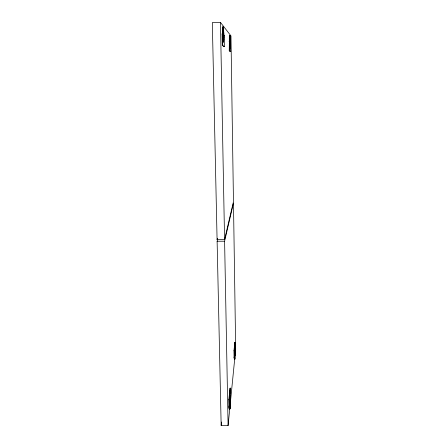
<?xml version="1.0" encoding="UTF-8"?>
<svg xmlns="http://www.w3.org/2000/svg" width="448" height="448" viewBox="0 0 448 448"><rect width="100%" height="100%" fill="white"/><g stroke="black" fill="none" stroke-linecap="round" stroke-linejoin="round"><path stroke-width="0.67" d="M234.735 356.664L234.64 348.488M234.791 353.886L234.797 352.918M234.774 355.298L234.786 353.814M234.769 355.219L234.489 359.43L234.315 357.711M229.359 37.85L229.46 36.03A6.065 0.308 88.9 0 1 229.79 37.206L229.869 38.405M229.981 45.881L229.886 47.706M230.334 45.875L230.238 47.695A6.059 0.308 89 0 1 229.914 46.631L229.841 45.433A6.25 0.314 89 0 1 229.718 37.845L229.818 36.025A6.065 0.308 89 0 1 230.143 37.195L230.222 38.399A6.25 0.314 89 0 1 230.35 45.886M230.177 406.106L230.278 403.038A6.507 0.336 -89.3 0 0 230.154 396.346L230.076 395.914A6.306 0.33 -89.3 0 0 229.74 398.378L229.634 401.481A6.502 0.336 -89.3 0 0 229.757 408.262L229.841 408.671A6.306 0.33 -89.3 0 0 230.177 406.106M223.821 39.648L223.675 41.815A7.319 0.442 88.7 0 1 223.21 40.46L223.098 39.004A7.549 0.454 88.7 0 1 222.93 29.831L223.076 27.67A7.319 0.442 88.7 0 1 223.546 29.176L223.658 30.643A7.549 0.454 88.7 0 1 223.838 39.665M234.382 349.787L234.511 348.421M234.685 357.806L234.483 359.38L234.315 357.638M234.382 349.625L234.511 348.253M223.255 41.826L223.395 39.659A7.549 0.459 88.7 0 0 223.233 30.654L223.126 29.187A7.319 0.448 88.7 0 0 222.65 27.681L222.499 29.842A7.549 0.459 88.7 0 0 222.471 33.354M217.678 239.21L217.118 241.226L221.161 425.471L228.088 425.6L229.813 408.229M230.02 406.146L234.853 357.504M234.993 356.11L235.682 349.166L233.481 202.95L224.599 241.22L228.088 425.6M229.354 408.274L229.611 405.726L229.236 405.72L228.978 408.268L229.354 408.274L229.197 399.706L230.395 388.164L230.031 388.158L228.822 399.7L228.978 408.268M229.611 405.726L229.891 409.086A6.686 0.347 -89.3 0 0 230.233 405.306L230.395 388.164M234.41 358.075L234.595 356.238L234.802 359.436L235.161 342.306L234.853 342.3L233.974 350.644L234.091 358.075L234.41 358.075L234.293 350.65L235.161 342.306M234.427 349.261L234.556 348.393M230.059 397.667L230.182 396.463M234.091 358.075L234.214 356.849M221.161 425.471L221.575 421.999M234.623 358.506L234.489 359.223L234.321 357.582M224.571 239.607L233.464 201.695L230.966 35.918L220.461 22.4L212.318 22.596L217.084 239.618L224.571 239.607L220.461 22.4M217.084 239.618L217.454 238.286M222.096 33.897L222.891 34.272L222.998 27.804A7.762 0.47 88.7 0 1 223.474 28L223.854 35.297L224.19 35.661L224.386 46.682L222.309 45.405L222.096 33.897L222.46 34.283L222.566 27.815A7.762 0.47 88.7 0 1 222.914 27.166M223.367 32.878L223.434 35.308L223.854 35.297M223.434 35.308L224.19 35.661M229.085 41.283L229.695 41.535L229.762 36.148A6.429 0.325 89 0 1 230.093 36.226L230.731 51.671L229.236 50.786L229.404 36.159A6.429 0.33 88.9 0 1 229.74 36.238M230.356 42.246L230.009 42.252L230.591 42.493M222.309 45.405L224.386 46.682M229.236 50.786L230.731 51.671M217.118 241.226L224.599 241.22M234.965 349.53L235.273 349.53M233.974 350.644L234.293 350.65M229.936 398.871L230.3 398.877M228.822 399.7L229.197 399.706M229.387 408.257L229.471 408.666A6.306 0.33 -89.2 0 0 229.807 406.101L229.908 403.032A6.507 0.342 -89.2 0 0 229.79 396.34L229.712 395.909A6.306 0.33 -89.2 0 0 229.533 396.34M229.482 45.444L229.561 46.637A6.059 0.308 88.9 0 0 229.886 47.706M234.343 357.79L234.511 359.089L234.674 348.953M223.77 35.666L223.81 37.733M230.031 388.158L230.132 393.697M222.533 33.891L222.746 45.394M234.853 342.3L234.903 345.587M229.449 41.272L229.594 50.781M229.236 405.72L229.527 409.08A6.686 0.353 -89.2 0 0 229.712 407.943M229.342 41.322A6.317 0.325 88.9 0 1 229.695 36.086A6.317 0.325 88.9 0 1 229.992 46.077A6.317 0.325 88.9 0 1 229.449 45.058A6.496 0.33 88.9 0 0 229.701 48.149M223.026 42.134A7.319 0.448 88.7 0 1 222.902 41.535M222.466 34.014A7.622 0.465 88.7 0 1 222.919 27.468M223.205 30.022A7.622 0.465 88.7 0 1 223.322 41.401M222.466 34.586A7.846 0.476 88.7 0 1 222.925 27.283M223.317 31.713A7.846 0.476 88.7 0 1 223.328 41.636M229.331 41.222A6.496 0.33 88.9 0 1 229.746 36.344M229.88 397.382A6.569 0.347 -89.2 0 1 229.824 405.944A6.569 0.347 -89.2 0 1 229.359 408.184M229.292 407.226A6.569 0.347 -89.2 0 1 229.253 405.927A6.759 0.353 -89.2 0 0 229.706 407.921M229.471 396.766A6.569 0.347 -89.2 0 1 229.656 395.718M229.471 396.564A6.759 0.353 -89.2 0 1 229.566 395.825M234.612 352.677L234.825 359.094L234.87 348.393L234.612 352.677"/></g></svg>
